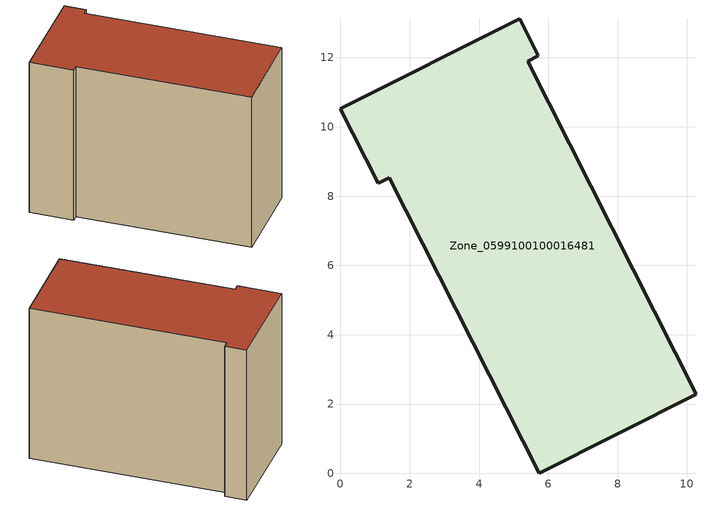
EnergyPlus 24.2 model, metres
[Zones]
Zone_0599100100016481
 floor ground (C_G): 10.26,2.29 5.74,0 1.41,8.53 1.09,8.37 0,10.53 5.17,13.12 5.71,12.05 5.4,11.9 z3.31
 wall outside (C_F): 5.71,12.05 5.17,13.12 0,10.53 1.09,8.37 1.41,8.53 5.74,0 10.26,2.29 5.4,11.9 5.71,12.05 z3.31:12.48
 roof outside (C_R): 10.26,2.29 5.4,11.9 5.71,12.05 5.17,13.12 0,10.53 1.09,8.37 1.41,8.53 5.74,0 z12.48
[BUILDING]
Pand.0599100100016481: North Axis=0; Terrain=City; Loads Convergence Tolerance Value=0.04; Temperature Convergence Tolerance Value=0.4; Solar Distribution=FullExterior; Maximum Number of Warmup Days=25; Minimum Number of Warmup Days=1
[Site:Location]
Rotterdam.The.Hague.AP_ZH_NLD Design_Conditions: Latitude=51.96; Longitude=4.45; Time Zone=1; Elevation=-4.5
[SITE:GROUNDTEMPERATURE:BUILDINGSURFACE]
18, 18, 18, 18, 18, 18, 18, 18, 18, 18, 18, 18
[MATERIAL] Thermal Absorptance=0.9; Solar Absorptance=0.7; Visible Absorptance=0.7
Name | Roughness | Thickness | Conductivity | Density | Specific Heat
G.TI.2015-2018 | MediumSmooth | 0.15 | 0.0428571 | 540 | 1210
F.TI.2015-2018 | Rough | 0.3 | 0.0666667 | 1920 | 840
R.TI.2015-2018 | MediumRough | 0.2 | 0.0333333 | 1500 | 1000
[CONSTRUCTION]
C_G: G.TI.2015-2018
C_F: F.TI.2015-2018
C_R: R.TI.2015-2018
[ZONE]
Zone_0599100100016481: Type=1; Multiplier=1; Ceiling Height=Autocalculate; Volume=Autocalculate; Floor Area=autocalculate; Part of Total Floor Area=Yes
[ZONEINFILTRATION:DESIGNFLOWRATE]
Infil_Zone_0599100100016481: Zone or ZoneList or Space or SpaceList=Zone_0599100100016481; Schedule=AlwaysOn; Design Flow Rate Calculation Method=Flow/Area; Flow Rate per Floor Area=0.0015; Constant Term Coefficient=1; Temperature Term Coefficient=0; Velocity Term Coefficient=0; Velocity Squared Term Coefficient=0
[HVACTEMPLATE:ZONE:IDEALLOADSAIRSYSTEM]
Zone_0599100100016481: Maximum Heating Supply Air Temperature=50; Minimum Cooling Supply Air Temperature=13; Maximum Heating Supply Air Humidity Ratio=0.0156; Minimum Cooling Supply Air Humidity Ratio=0.0077; Heating Limit=NoLimit; Cooling Limit=NoLimit; Dehumidification Control Type=ConstantSensibleHeatRatio; Cooling Sensible Heat Ratio=0.7; Dehumidification Setpoint=60; Humidification Control Type=None; Humidification Setpoint=30; Outdoor Air Method=None; Outdoor Air Flow Rate per Person=0.00944; Outdoor Air Flow Rate per Zone Floor Area=0; Outdoor Air Flow Rate per Zone=0; Demand Controlled Ventilation Type=None; Outdoor Air Economizer Type=NoEconomizer; Heat Recovery Type=None; Sensible Heat Recovery Effectiveness=0.7; Latent Heat Recovery Effectiveness=0.65
[ZONECONTROL:THERMOSTAT]
ThermostatControl_Zone_0599100100016481: Zone or ZoneList=Zone_0599100100016481; Control Type Schedule=DualSetpointControlType; Control 1=Thermostat_Zone_0599100100016481; Temperature Difference Between Cutout And Setpoint=0
[THERMOSTATSETPOINT:DUALSETPOINT]
Thermostat_Zone_0599100100016481: Heating Setpoint Temperature Schedule=HeatingSetpoint_Zone_0599100100016481; Cooling Setpoint Temperature Schedule=CoolingSetpoint_Zone_0599100100016481
[SCHEDULE:COMPACT]
HeatingSetpoint_Zone_0599100100016481: Through: 12/31, For: AllDays, Until: 24:00, 21
CoolingSetpoint_Zone_0599100100016481: Through: 12/31, For: AllDays, Until: 24:00, 24
DualSetpointControlType: Through: 12/31, For: AllDays, Until: 24:00, 4
AlwaysOn: Through: 12/31, For: AllDays, Until: 24:00, 1
